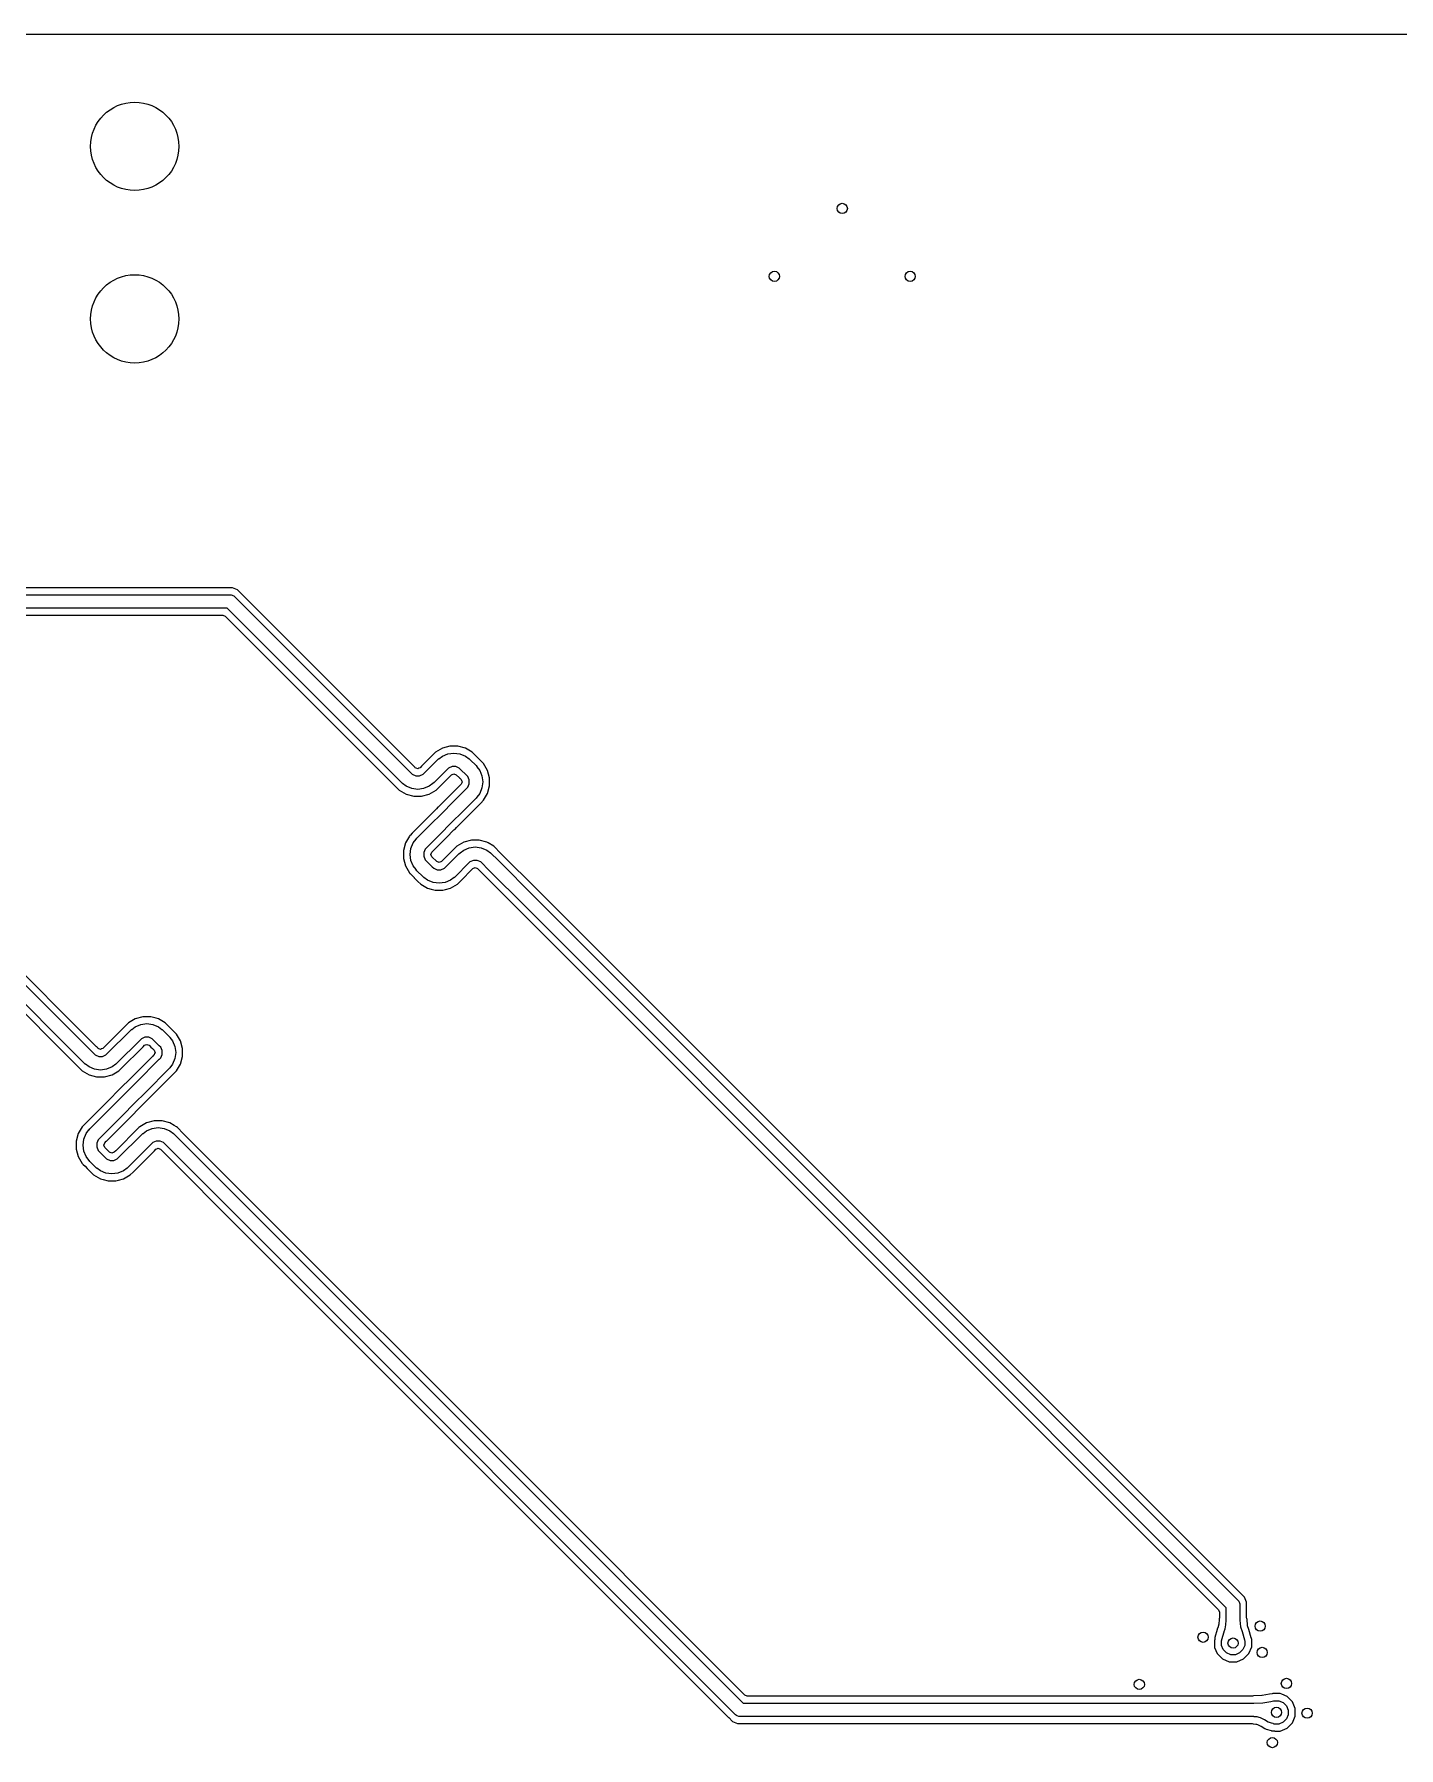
# Model space of a CAD drawing. Extents: x 114.9 to 199.6, y -137.1 to -76.7.
# Drawn here: x 135.84 to 155.93, y -101.87 to -76.65 of the extents above; entities that cross this region are included whole.
import ezdxf

# ---------------------------------------------------------------- set-up
doc = ezdxf.new("R2010")
doc.units = 0
doc.layers.add('BLACK', color=7, linetype='CONTINUOUS')

msp = doc.modelspace()

# ---------------------------------------------------------------- linework, layer by layer
at = {"layer": 'BLACK', "linetype": 'CONTINUOUS'}
for p, q in [((115.67417, -76.6505), (198.78583, -76.6505)), ((117.867732, -84.9), (138.72, -84.9)), ((138.759882, -84.7995), (117.934411, -84.7995)), ((138.72, -84.9), (138.739509, -84.901921)), ((138.739509, -84.901921), (138.775557, -84.916853)), ((138.759883, -84.7995), (138.759882, -84.7995)), ((138.833576, -84.830025), (138.759883, -84.7995)), ((138.775557, -84.916853), (138.790711, -84.929289)), ((138.790711, -84.929289), (141.385105, -87.523684)), ((141.425174, -87.421624), (138.833576, -84.830025)), ((138.678578, -85.1), (117.867732, -85.1)), ((117.93441, -85.2005), (138.616654, -85.2005)), ((138.616654, -85.2005), (138.651302, -85.214852)), ((138.651302, -85.214852), (141.158263, -87.721813)), ((141.24368, -87.665101), (138.678578, -85.1)), ((141.736623, -87.228024), (141.540228, -87.424421)), ((141.736643, -87.228006), (141.736623, -87.228024)), ((141.747317, -87.217333), (141.736643, -87.228006)), ((141.747329, -87.217324), (141.747317, -87.217333)), ((141.847766, -87.159337), (141.747329, -87.217324)), ((141.84777, -87.159336), (141.847766, -87.159337)), ((141.959799, -87.129318), (141.84777, -87.159336)), ((141.847796, -87.275369), (141.929797, -87.241403)), ((141.929797, -87.241403), (142.017795, -87.229818)), ((141.959802, -87.129318), (141.959799, -87.129318)), ((142.075788, -87.129318), (141.959802, -87.129318)), ((142.017795, -87.229818), (142.105793, -87.241403)), ((142.075791, -87.129318), (142.075788, -87.129318)), ((142.187819, -87.159336), (142.075791, -87.129318)), ((142.105793, -87.241403), (142.187794, -87.275369)), ((142.187823, -87.159337), (142.187819, -87.159336)), ((142.28826, -87.217324), (142.187823, -87.159337)), ((142.288264, -87.217327), (142.28826, -87.217324)), ((142.288267, -87.217329), (142.288264, -87.217327)), ((142.288269, -87.217331), (142.288267, -87.217329)), ((142.298274, -87.227336), (142.288269, -87.217331)), ((142.298289, -87.227349), (142.298274, -87.227336)), ((142.301075, -87.230135), (142.298289, -87.227349)), ((142.41841, -87.34747), (142.301075, -87.230135)), ((141.425189, -87.421637), (141.425174, -87.421624)), ((141.44354, -87.43999), (141.425189, -87.421637)), ((141.449456, -87.445906), (141.44354, -87.43999)), ((141.463249, -87.451618), (141.449456, -87.445906)), ((141.484102, -87.460255), (141.463249, -87.451618)), ((141.484103, -87.460254), (141.484102, -87.460255)), ((141.484105, -87.460255), (141.484103, -87.460254)), ((141.501939, -87.452865), (141.484105, -87.460255)), ((141.51875, -87.445902), (141.501939, -87.452865)), ((141.540229, -87.424422), (141.51875, -87.445902)), ((141.540228, -87.424421), (141.540229, -87.424422)), ((141.583096, -87.523686), (141.777378, -87.329401)), ((141.918799, -87.470822), (141.724518, -87.665106)), ((141.777378, -87.329401), (141.792531, -87.316964)), ((141.792531, -87.316964), (141.794826, -87.316013)), ((141.794826, -87.316013), (141.847796, -87.275369)), ((141.9188, -87.470823), (141.918799, -87.470822)), ((141.938491, -87.451131), (141.9188, -87.470823)), ((141.989947, -87.429818), (141.938491, -87.451131)), ((142.045643, -87.429818), (141.989947, -87.429818)), ((142.097099, -87.451131), (142.045643, -87.429818)), ((142.11679, -87.470823), (142.097099, -87.451131)), ((142.201642, -87.555674), (142.11679, -87.470822)), ((142.11679, -87.470822), (142.11679, -87.470823)), ((142.187794, -87.275369), (142.240764, -87.316013)), ((142.240764, -87.316013), (142.243058, -87.316964)), ((142.243058, -87.316964), (142.258212, -87.3294)), ((142.258212, -87.3294), (142.343064, -87.414252)), ((142.343064, -87.414252), (142.3555, -87.429406)), ((142.3555, -87.429406), (142.356447, -87.431694)), ((142.356447, -87.431694), (142.397102, -87.48465)), ((142.397102, -87.48465), (142.431087, -87.566659)), ((142.455115, -87.384158), (142.41841, -87.34747)), ((142.513137, -87.48461), (142.455115, -87.384158)), ((142.543177, -87.596657), (142.513137, -87.48461)), ((141.158263, -87.721813), (141.158264, -87.721815)), ((141.158264, -87.721815), (141.172615, -87.736166)), ((141.172615, -87.736166), (141.172615, -87.736167)), ((141.172615, -87.736167), (141.213622, -87.777176)), ((141.243682, -87.665104), (141.24368, -87.665101)), ((141.243681, -87.665105), (141.243682, -87.665104)), ((141.243723, -87.665137), (141.243681, -87.665105)), ((141.258838, -87.677543), (141.243723, -87.665137)), ((141.261123, -87.678489), (141.258838, -87.677543)), ((141.314097, -87.71914), (141.261123, -87.678489)), ((141.3961, -87.753108), (141.314097, -87.71914)), ((141.385105, -87.523684), (141.385108, -87.523686)), ((141.385108, -87.523686), (141.385107, -87.523686)), ((141.385107, -87.523686), (141.385119, -87.523701)), ((141.385119, -87.523701), (141.404797, -87.54338)), ((141.484101, -87.764694), (141.3961, -87.753108)), ((141.404797, -87.54338), (141.456253, -87.564694)), ((141.456253, -87.564694), (141.511948, -87.564694)), ((141.572101, -87.753108), (141.484101, -87.764694)), ((141.511948, -87.564694), (141.563403, -87.54338)), ((141.563403, -87.54338), (141.583094, -87.523687)), ((141.654104, -87.71914), (141.572101, -87.753108)), ((141.583094, -87.523688), (141.583096, -87.523686)), ((141.583094, -87.523687), (141.583094, -87.523688)), ((141.707073, -87.678492), (141.654104, -87.71914)), ((141.709365, -87.677543), (141.707073, -87.678492)), ((141.724518, -87.665106), (141.709365, -87.677543)), ((141.754579, -87.777176), (141.785971, -87.745781)), ((141.785971, -87.745781), (141.801817, -87.729936)), ((141.801817, -87.729936), (141.808244, -87.723508)), ((141.808244, -87.723508), (141.98225, -87.5495)), ((142.10025, -87.712926), (141.964496, -87.848683)), ((141.98225, -87.5495), (141.983147, -87.548603)), ((141.983147, -87.548603), (142.017795, -87.534251)), ((142.00736, -87.947948), (142.201642, -87.753665)), ((142.017795, -87.534251), (142.052443, -87.548603)), ((142.052443, -87.548603), (142.098986, -87.595146)), ((142.098986, -87.595146), (142.102395, -87.598556)), ((142.100273, -87.712901), (142.10025, -87.712926)), ((142.123857, -87.68932), (142.100273, -87.712901)), ((142.102395, -87.598556), (142.102405, -87.598579)), ((142.102405, -87.598579), (142.122299, -87.618463)), ((142.122299, -87.618463), (142.12385, -87.620013)), ((142.12385, -87.620013), (142.12385, -87.620014)), ((142.12385, -87.620014), (142.123861, -87.620025)), ((142.123867, -87.68931), (142.123857, -87.68932)), ((142.123861, -87.620025), (142.130692, -87.63652)), ((142.132119, -87.669374), (142.123867, -87.68931)), ((142.130692, -87.63652), (142.13821, -87.654658)), ((142.13821, -87.654674), (142.132119, -87.669374)), ((142.13821, -87.654658), (142.138206, -87.654666)), ((142.138206, -87.654666), (142.13821, -87.654674)), ((142.201657, -87.555686), (142.201642, -87.555674)), ((142.201642, -87.753665), (142.201646, -87.753661)), ((142.201646, -87.753661), (142.201647, -87.75366)), ((142.201647, -87.75366), (142.201976, -87.75339)), ((142.20166, -87.555691), (142.201657, -87.555686)), ((142.201659, -87.555692), (142.20166, -87.555691)), ((142.221356, -87.575381), (142.201659, -87.555692)), ((142.201976, -87.75339), (142.22137, -87.733997)), ((142.24268, -87.626837), (142.221356, -87.575381)), ((142.22137, -87.733997), (142.242685, -87.682537)), ((142.242685, -87.682537), (142.24268, -87.626837)), ((142.431103, -87.742681), (142.397133, -87.824696)), ((142.431087, -87.566659), (142.442684, -87.654669)), ((142.442684, -87.654669), (142.431103, -87.742681)), ((142.513168, -87.824715), (142.543188, -87.712662)), ((142.543188, -87.712662), (142.543177, -87.596657)), ((141.213622, -87.777176), (141.213624, -87.777177)), ((141.213624, -87.777177), (141.314069, -87.835173)), ((141.314069, -87.835173), (141.426104, -87.865194)), ((141.426104, -87.865194), (141.426106, -87.865194)), ((141.426106, -87.865194), (141.542094, -87.865194)), ((141.542094, -87.865194), (141.542095, -87.865194)), ((141.542095, -87.865194), (141.654131, -87.835172)), ((141.654131, -87.835172), (141.754579, -87.777176)), ((141.795206, -88.017971), (141.785151, -88.025215)), ((141.796491, -88.016687), (141.795206, -88.017971)), ((141.796504, -88.016673), (141.796491, -88.016687)), ((141.796509, -88.016668), (141.796504, -88.016673)), ((141.964496, -87.848683), (141.796509, -88.016668)), ((141.837664, -88.117642), (142.00736, -87.947948)), ((142.343059, -87.89509), (142.148781, -88.089369)), ((142.248046, -88.132232), (142.399737, -87.980541)), ((142.343089, -87.895121), (142.343059, -87.89509)), ((142.343863, -87.894112), (142.343089, -87.895121)), ((142.3555, -87.879932), (142.343863, -87.894112)), ((142.356385, -87.877794), (142.3555, -87.879932)), ((142.397133, -87.824696), (142.356385, -87.877794)), ((142.399737, -87.980541), (142.399837, -87.980499)), ((142.399837, -87.980499), (142.414148, -87.966188)), ((142.414148, -87.966188), (142.414149, -87.966189)), ((142.414149, -87.966189), (142.455164, -87.925177)), ((142.455164, -87.925177), (142.513168, -87.824715)), ((141.618189, -88.194985), (141.432909, -88.380264)), ((141.618191, -88.194982), (141.618189, -88.194985)), ((141.76032, -88.052855), (141.618191, -88.194982)), ((141.667947, -88.287357), (141.837653, -88.117652)), ((141.762688, -88.050314), (141.76032, -88.052855)), ((141.783026, -88.026865), (141.762688, -88.050314)), ((141.785151, -88.025215), (141.783026, -88.026865)), ((141.979058, -88.259089), (141.809367, -88.428778)), ((141.837653, -88.117652), (141.837664, -88.117642)), ((141.979075, -88.259076), (141.979058, -88.259089)), ((142.148781, -88.089369), (141.979075, -88.259076)), ((142.056388, -88.323889), (142.248046, -88.132233)), ((142.248046, -88.132233), (142.248046, -88.132232)), ((141.361597, -88.451629), (141.303614, -88.552061)), ((141.361601, -88.451625), (141.361597, -88.451629)), ((141.370951, -88.442272), (141.361601, -88.451625)), ((141.371185, -88.441989), (141.370951, -88.442272)), ((141.402574, -88.410601), (141.371185, -88.441989)), ((141.430773, -88.382399), (141.402574, -88.410601)), ((141.419642, -88.552097), (141.460208, -88.499226)), ((141.430775, -88.382397), (141.430773, -88.382399)), ((141.432909, -88.380264), (141.430775, -88.382397)), ((141.460208, -88.499226), (141.461208, -88.496813)), ((141.461208, -88.496813), (141.473641, -88.481662)), ((141.473641, -88.481662), (141.473642, -88.481661)), ((141.473642, -88.481661), (141.473644, -88.481659)), ((141.473644, -88.481659), (141.667947, -88.287357)), ((141.809368, -88.428778), (141.615069, -88.623077)), ((141.692846, -88.687428), (141.908633, -88.471642)), ((141.809367, -88.428778), (141.809368, -88.428778)), ((141.908632, -88.471642), (142.018619, -88.361655)), ((141.908633, -88.471642), (141.908632, -88.471642)), ((142.018619, -88.361655), (142.021533, -88.358746)), ((142.021533, -88.358746), (142.021559, -88.358735)), ((142.021559, -88.358735), (142.031516, -88.351558)), ((142.031516, -88.351558), (142.0337, -88.349863)), ((142.0337, -88.349863), (142.0337, -88.349862)), ((142.0337, -88.349862), (142.033702, -88.349862)), ((142.033702, -88.349862), (142.054046, -88.326403)), ((142.054046, -88.326403), (142.056388, -88.323889)), ((142.27463, -88.511537), (142.1626, -88.541555)), ((142.274633, -88.511537), (142.27463, -88.511537)), ((142.390618, -88.511537), (142.274633, -88.511537)), ((142.390621, -88.511537), (142.390618, -88.511537)), ((142.502647, -88.541554), (142.390621, -88.511537)), ((136.755538, -91.551989), (133.893576, -88.690025)), ((141.273592, -88.664084), (141.273585, -88.780055)), ((141.303612, -88.552066), (141.273592, -88.664084)), ((141.303614, -88.552061), (141.303612, -88.552066)), ((141.37409, -88.722075), (141.385678, -88.634088)), ((141.385666, -88.810065), (141.37409, -88.722075)), ((141.385678, -88.634088), (141.419642, -88.552097)), ((141.574091, -88.694244), (141.574087, -88.749936)), ((141.574087, -88.749936), (141.595393, -88.80139)), ((141.595404, -88.642792), (141.574091, -88.694244)), ((141.615094, -88.623102), (141.595404, -88.642792)), ((141.615069, -88.623077), (141.615069, -88.623078)), ((141.615069, -88.623078), (141.615094, -88.623102)), ((141.678495, -88.722075), (141.692846, -88.687428)), ((141.692847, -88.756723), (141.678495, -88.722075)), ((141.764265, -88.828141), (141.692847, -88.756723)), ((142.049345, -88.612356), (141.855044, -88.806658)), ((141.897908, -88.905923), (142.092209, -88.71162)), ((142.062153, -88.599549), (142.049345, -88.612356)), ((142.062159, -88.599544), (142.062153, -88.599549)), ((142.162596, -88.541556), (142.062159, -88.599544)), ((142.092209, -88.71162), (142.107363, -88.699184)), ((142.107363, -88.699184), (142.109653, -88.698235)), ((142.109653, -88.698235), (142.162626, -88.657588)), ((142.1626, -88.541555), (142.162596, -88.541556)), ((142.162626, -88.657588), (142.244627, -88.623622)), ((142.244627, -88.623622), (142.332625, -88.612037)), ((142.332625, -88.612037), (142.420624, -88.623622)), ((142.420624, -88.623622), (142.502625, -88.657588)), ((142.502625, -88.657588), (142.555599, -88.698235)), ((142.502649, -88.541555), (142.502647, -88.541554)), ((142.502652, -88.541556), (142.502649, -88.541555)), ((142.520856, -88.552066), (142.502652, -88.541556)), ((142.603091, -88.599543), (142.520856, -88.552066)), ((142.555599, -88.698235), (142.557888, -88.699184)), ((142.557888, -88.699184), (142.573042, -88.71162)), ((142.573042, -88.71162), (142.657889, -88.796468)), ((142.603095, -88.599546), (142.603091, -88.599543)), ((142.603098, -88.599548), (142.603095, -88.599546)), ((142.615905, -88.612355), (142.603098, -88.599548)), ((142.700758, -88.697208), (142.615905, -88.612355)), ((143.268574, -89.265024), (142.700758, -88.697208)), ((136.57465, -91.796071), (133.738578, -88.96)), ((133.850711, -88.789289), (136.716071, -91.65465)), ((141.273585, -88.780055), (141.303588, -88.892077)), ((141.303588, -88.892077), (141.361559, -88.992521)), ((141.361559, -88.992521), (141.370998, -89.001963)), ((141.370998, -89.001963), (141.374371, -89.005338)), ((141.374371, -89.005338), (141.374379, -89.005355)), ((141.374379, -89.005355), (141.402553, -89.033529)), ((141.419617, -88.892061), (141.385666, -88.810065)), ((141.460257, -88.945043), (141.419617, -88.892061)), ((141.461208, -88.947338), (141.460257, -88.945043)), ((141.473609, -88.962449), (141.461208, -88.947338)), ((141.473631, -88.962478), (141.473609, -88.962449)), ((141.473633, -88.962479), (141.473631, -88.962478)), ((141.473644, -88.962492), (141.473633, -88.962479)), ((141.558496, -89.047344), (141.473644, -88.962492)), ((141.595393, -88.80139), (141.615066, -88.82107)), ((141.615066, -88.82107), (141.699918, -88.905922)), ((141.699918, -88.905922), (141.699922, -88.905927)), ((141.699922, -88.905927), (141.719609, -88.925614)), ((141.719609, -88.925614), (141.771065, -88.946928)), ((141.798913, -88.842493), (141.764265, -88.828141)), ((141.771065, -88.946928), (141.826761, -88.946928)), ((141.833561, -88.828141), (141.798913, -88.842493)), ((141.826761, -88.946928), (141.878217, -88.925614)), ((141.855044, -88.806658), (141.833561, -88.828141)), ((141.878217, -88.925614), (141.897908, -88.905923)), ((142.23363, -88.853042), (142.03933, -89.047343)), ((142.113969, -89.114832), (142.297978, -88.930822)), ((142.233631, -88.853042), (142.23363, -88.853042)), ((142.253322, -88.833351), (142.233631, -88.853042)), ((142.304778, -88.812037), (142.253322, -88.833351)), ((142.297978, -88.930822), (142.332625, -88.916471)), ((142.360474, -88.812037), (142.304778, -88.812037)), ((142.332625, -88.916471), (142.367273, -88.930823)), ((142.41193, -88.83335), (142.360474, -88.812037)), ((142.367273, -88.930823), (153.275148, -99.838698)), ((142.431615, -88.853036), (142.41193, -88.83335)), ((142.43162, -88.853042), (142.431615, -88.853036)), ((142.516468, -88.937889), (142.43162, -88.853042)), ((142.516473, -88.937895), (142.516468, -88.937889)), ((143.084289, -89.505711), (142.516473, -88.937895)), ((142.657889, -88.796468), (142.657895, -88.796473)), ((142.657895, -88.796473), (143.225711, -89.364289)), ((133.711302, -89.074852), (136.53512, -91.898669)), ((141.402553, -89.033529), (141.430749, -89.061735)), ((141.430749, -89.061735), (141.434149, -89.065136)), ((141.434149, -89.065136), (141.43421, -89.065186)), ((141.43421, -89.065186), (141.487431, -89.118407)), ((141.487431, -89.118407), (141.528439, -89.159415)), ((141.528439, -89.159415), (141.628886, -89.217408)), ((141.57365, -89.05978), (141.558496, -89.047344)), ((141.57594, -89.060728), (141.57365, -89.05978)), ((141.628912, -89.101376), (141.57594, -89.060728)), ((141.628886, -89.217408), (141.680878, -89.231339)), ((141.710914, -89.135343), (141.628912, -89.101376)), ((141.680878, -89.231339), (141.740918, -89.247428)), ((141.798913, -89.146928), (141.710914, -89.135343)), ((141.740918, -89.247428), (141.74092, -89.247428)), ((141.74092, -89.247428), (141.856908, -89.247428)), ((141.886912, -89.135343), (141.798913, -89.146928)), ((141.856908, -89.247428), (141.895998, -89.236953)), ((141.968914, -89.101376), (141.886912, -89.135343)), ((141.895998, -89.236953), (141.96894, -89.217408)), ((142.021884, -89.060729), (141.968914, -89.101376)), ((141.96894, -89.217408), (142.069387, -89.159415)), ((142.024177, -89.05978), (142.021884, -89.060729)), ((142.03933, -89.047343), (142.024177, -89.05978)), ((142.069387, -89.159415), (142.110395, -89.118407)), ((142.110395, -89.118407), (142.113969, -89.114832)), ((153.603574, -99.600024), (143.268574, -89.265024)), ((153.39, -99.811422), (143.084289, -89.505711)), ((143.225711, -89.364289), (153.560711, -99.699289)), ((137.193013, -91.233568), (136.873992, -91.552592)), ((137.193014, -91.233567), (137.193013, -91.233568)), ((137.225827, -91.200752), (137.193014, -91.233567)), ((137.225832, -91.200747), (137.225827, -91.200752)), ((137.326282, -91.142749), (137.225832, -91.200747)), ((137.27334, -91.299429), (137.326308, -91.258783)), ((137.438317, -91.11273), (137.326282, -91.142749)), ((137.326308, -91.258783), (137.408311, -91.224815)), ((137.408311, -91.224815), (137.496313, -91.213231)), ((137.438319, -91.11273), (137.438317, -91.11273)), ((137.43832, -91.11273), (137.438319, -91.11273)), ((137.438328, -91.11273), (137.43832, -91.11273)), ((137.554313, -91.112733), (137.438328, -91.11273)), ((137.496313, -91.213231), (137.584313, -91.224821)), ((137.554312, -91.112734), (137.554309, -91.112733)), ((137.554309, -91.112733), (137.554313, -91.112733)), ((137.632074, -91.133575), (137.554312, -91.112734)), ((137.584313, -91.224821), (137.666314, -91.258795)), ((137.666351, -91.142762), (137.632074, -91.133575)), ((137.666314, -91.258795), (137.71923, -91.299408)), ((137.766796, -91.200768), (137.666351, -91.142762)), ((137.766802, -91.200773), (137.766796, -91.200768)), ((137.776123, -91.210097), (137.766802, -91.200773)), ((137.776211, -91.210169), (137.776123, -91.210097)), ((137.894818, -91.328777), (137.776211, -91.210169)), ((136.914062, -91.654652), (137.255889, -91.312821)), ((137.397317, -91.454236), (137.055484, -91.796072)), ((137.255889, -91.312821), (137.255891, -91.312819)), ((137.255891, -91.31282), (137.255895, -91.312816)), ((137.255891, -91.312819), (137.255891, -91.31282)), ((137.255895, -91.312816), (137.271048, -91.300379)), ((137.271048, -91.300379), (137.27334, -91.299429)), ((137.397318, -91.454234), (137.397317, -91.454236)), ((137.397321, -91.454233), (137.397318, -91.454234)), ((137.41701, -91.434543), (137.397321, -91.454233)), ((137.46846, -91.413231), (137.41701, -91.434543)), ((137.44019, -91.553495), (137.461664, -91.532017)), ((137.461664, -91.532017), (137.475862, -91.526137)), ((137.52415, -91.413233), (137.46846, -91.413231)), ((137.475862, -91.526137), (137.496305, -91.517667)), ((137.496305, -91.517667), (137.496307, -91.517668)), ((137.496307, -91.517668), (137.49631, -91.517667)), ((137.49631, -91.517667), (137.511167, -91.523821)), ((137.511167, -91.523821), (137.530953, -91.532014)), ((137.575599, -91.434549), (137.52415, -91.413233)), ((137.530953, -91.532014), (137.53096, -91.532021)), ((137.53096, -91.532021), (137.530963, -91.532024)), ((137.530963, -91.532024), (137.556032, -91.5571)), ((137.595286, -91.45424), (137.575599, -91.434549)), ((137.595298, -91.454228), (137.595286, -91.45424)), ((137.595299, -91.454228), (137.595298, -91.454228)), ((137.595307, -91.454238), (137.595299, -91.454228)), ((137.680159, -91.53909), (137.595307, -91.454238)), ((137.680168, -91.539098), (137.680159, -91.53909)), ((137.68017, -91.5391), (137.680168, -91.539098)), ((137.680169, -91.539101), (137.68017, -91.5391)), ((137.699863, -91.55879), (137.680169, -91.539101)), ((137.71923, -91.299408), (137.721575, -91.30038)), ((137.721575, -91.30038), (137.736729, -91.312816)), ((137.736729, -91.312816), (137.821581, -91.397668)), ((137.821581, -91.397668), (137.834017, -91.412822)), ((137.834017, -91.412822), (137.834964, -91.415109)), ((137.834964, -91.415109), (137.875616, -91.468074)), ((137.875616, -91.468074), (137.909593, -91.550079)), ((137.894824, -91.328779), (137.894818, -91.328777)), ((137.894823, -91.328781), (137.894824, -91.328779)), ((137.933635, -91.367583), (137.894823, -91.328781)), ((137.933637, -91.367586), (137.933635, -91.367583)), ((137.93364, -91.367589), (137.933637, -91.367586)), ((137.933642, -91.367593), (137.93364, -91.367589)), ((137.99165, -91.468038), (137.933642, -91.367593)), ((137.99165, -91.468039), (137.99165, -91.468038)), ((138.020819, -91.576867), (137.99165, -91.468039)), ((136.589803, -91.808508), (136.57465, -91.796071)), ((136.716071, -91.65465), (136.716082, -91.654663)), ((136.716082, -91.654663), (136.716088, -91.654667)), ((136.716088, -91.654667), (136.71612, -91.654634)), ((136.71612, -91.654634), (136.735803, -91.674325)), ((136.735803, -91.674325), (136.787245, -91.695643)), ((136.755622, -91.552058), (136.755538, -91.551989)), ((136.758972, -91.55541), (136.755622, -91.552058)), ((136.758974, -91.555411), (136.758972, -91.55541)), ((136.773056, -91.5695), (136.758974, -91.555411)), ((136.780411, -91.576859), (136.773056, -91.5695)), ((136.780418, -91.576865), (136.780411, -91.576859)), ((136.780419, -91.576867), (136.780418, -91.576865)), ((136.815067, -91.591219), (136.780419, -91.576867)), ((136.787245, -91.695643), (136.842928, -91.695648)), ((136.815068, -91.591219), (136.815067, -91.591218)), ((136.815067, -91.591218), (136.815067, -91.591219)), ((136.828522, -91.585646), (136.815068, -91.591219)), ((136.849716, -91.576868), (136.828522, -91.585646)), ((136.842928, -91.695648), (136.894373, -91.674341)), ((136.858658, -91.567926), (136.849716, -91.576868)), ((136.871193, -91.55539), (136.858658, -91.567926)), ((136.871197, -91.555388), (136.871193, -91.55539)), ((136.873992, -91.552592), (136.871197, -91.555388)), ((136.894373, -91.674341), (136.91406, -91.654654)), ((136.91406, -91.654653), (136.914062, -91.654652)), ((136.91406, -91.654654), (136.91406, -91.654653)), ((137.055484, -91.796072), (137.040331, -91.808509)), ((137.11469, -91.878995), (137.440184, -91.553497)), ((137.578579, -91.696529), (137.288568, -91.986539)), ((137.338324, -92.078913), (137.68016, -91.73708)), ((137.440184, -91.553497), (137.44019, -91.553495)), ((137.556032, -91.5571), (137.556078, -91.557137)), ((137.556078, -91.557137), (137.57765, -91.578709)), ((137.57765, -91.578709), (137.577699, -91.578768)), ((137.577699, -91.578768), (137.60237, -91.603431)), ((137.578581, -91.696529), (137.578579, -91.696529)), ((137.580897, -91.694212), (137.578581, -91.696529)), ((137.580901, -91.694206), (137.580897, -91.694212)), ((137.596687, -91.678421), (137.580901, -91.694206)), ((137.602376, -91.672733), (137.596687, -91.678421)), ((137.60237, -91.603431), (137.602371, -91.603434)), ((137.602371, -91.603434), (137.602375, -91.603436)), ((137.602375, -91.603436), (137.608887, -91.619157)), ((137.602381, -91.672728), (137.602376, -91.672733)), ((137.610784, -91.65243), (137.602381, -91.672728)), ((137.608887, -91.619157), (137.616727, -91.638077)), ((137.616727, -91.638084), (137.610784, -91.65243)), ((137.616727, -91.638077), (137.616725, -91.63808)), ((137.616725, -91.63808), (137.616727, -91.638084)), ((137.68016, -91.73708), (137.680163, -91.737077)), ((137.680163, -91.737077), (137.680164, -91.737076)), ((137.680164, -91.737076), (137.680316, -91.736951)), ((137.680316, -91.736951), (137.69987, -91.717399)), ((137.721183, -91.610245), (137.699863, -91.55879)), ((137.69987, -91.717399), (137.721185, -91.665942)), ((137.721185, -91.665942), (137.721183, -91.610245)), ((137.909601, -91.726092), (137.875631, -91.8081)), ((137.909593, -91.550079), (137.921185, -91.638085)), ((137.921185, -91.638085), (137.909601, -91.726092)), ((137.991665, -91.808125), (138.021687, -91.696079)), ((138.021681, -91.580082), (138.020819, -91.576867)), ((138.021687, -91.696079), (138.021681, -91.580082)), ((136.53512, -91.898669), (136.535396, -91.898895)), ((136.535396, -91.898895), (136.544581, -91.908084)), ((136.544581, -91.908084), (136.544583, -91.908087)), ((136.544583, -91.908087), (136.544585, -91.908088)), ((136.544585, -91.908088), (136.544586, -91.908089)), ((136.544586, -91.908089), (136.645027, -91.966103)), ((136.592252, -91.809522), (136.589803, -91.808508)), ((136.645072, -91.85007), (136.592252, -91.809522)), ((136.645027, -91.966103), (136.757061, -91.996139)), ((136.727069, -91.88405), (136.645072, -91.85007)), ((136.815066, -91.895646), (136.727069, -91.88405)), ((136.757061, -91.996139), (136.873052, -91.996151)), ((136.903066, -91.884067), (136.815066, -91.895646)), ((136.873052, -91.996151), (136.985092, -91.966136)), ((136.98507, -91.850104), (136.903066, -91.884067)), ((137.038038, -91.809458), (136.98507, -91.850104)), ((136.985092, -91.966136), (137.085544, -91.908142)), ((137.040331, -91.808509), (137.038038, -91.809458)), ((137.288568, -91.986539), (137.076243, -92.198864)), ((137.085544, -91.908142), (137.11469, -91.878995)), ((137.821576, -91.878506), (137.479744, -92.220334)), ((137.57901, -92.263197), (137.878618, -91.963592)), ((137.821591, -91.878521), (137.821576, -91.878506)), ((137.821973, -91.878022), (137.821591, -91.878521)), ((137.834017, -91.863349), (137.821973, -91.878022)), ((137.834935, -91.861131), (137.834017, -91.863349)), ((137.875631, -91.8081), (137.834935, -91.861131)), ((137.878618, -91.963592), (137.878666, -91.963572)), ((137.878666, -91.963572), (137.933661, -91.908583)), ((137.933661, -91.908582), (137.933664, -91.90858)), ((137.933661, -91.908583), (137.933661, -91.908582)), ((137.933664, -91.90858), (137.991665, -91.808125)), ((137.076243, -92.198864), (136.949157, -92.325949)), ((136.998917, -92.418318), (137.168612, -92.248624)), ((137.168612, -92.248624), (137.168617, -92.248619)), ((137.168617, -92.248619), (137.338324, -92.078913)), ((137.479745, -92.220334), (137.31004, -92.390039)), ((137.409305, -92.432903), (137.57901, -92.263198)), ((137.479744, -92.220334), (137.479745, -92.220334)), ((137.57901, -92.263198), (137.57901, -92.263197)), ((136.949157, -92.325949), (136.55464, -92.720466)), ((136.657095, -92.76014), (136.998912, -92.418323)), ((136.998912, -92.418323), (136.998917, -92.418318)), ((137.31004, -92.39004), (137.140338, -92.559739)), ((137.239598, -92.602608), (137.409305, -92.432903)), ((137.31004, -92.390039), (137.31004, -92.39004)), ((136.545086, -92.730094), (136.487081, -92.830528)), ((136.554285, -92.720898), (136.545086, -92.730094)), ((136.55464, -92.720466), (136.554285, -92.720898)), ((136.603112, -92.830576), (136.64362, -92.7778)), ((136.64362, -92.7778), (136.644659, -92.775294)), ((136.644659, -92.775294), (136.657095, -92.76014)), ((137.140334, -92.559745), (136.798517, -92.901562)), ((136.901483, -92.940722), (137.239599, -92.602608)), ((137.380312, -92.743321), (137.038495, -93.085139)), ((137.140338, -92.559739), (137.140334, -92.559745)), ((137.239599, -92.602608), (137.239598, -92.602608)), ((137.393117, -92.730516), (137.380312, -92.743321)), ((137.493562, -92.672522), (137.393117, -92.730515)), ((137.393117, -92.730515), (137.393117, -92.730516)), ((137.440621, -92.829199), (137.493591, -92.788554)), ((137.493564, -92.672522), (137.493562, -92.672522)), ((137.605597, -92.642502), (137.493564, -92.672522)), ((137.493591, -92.788554), (137.575593, -92.754587)), ((137.575593, -92.754587), (137.663592, -92.743002)), ((137.605599, -92.642502), (137.605597, -92.642502)), ((137.721585, -92.642502), (137.605599, -92.642502)), ((137.663592, -92.743002), (137.751591, -92.754587)), ((137.721587, -92.642502), (137.721585, -92.642502)), ((137.83362, -92.672522), (137.721587, -92.642502)), ((137.751591, -92.754587), (137.833593, -92.788554)), ((137.833593, -92.788554), (137.886563, -92.8292)), ((137.898644, -92.710064), (137.83362, -92.672522)), ((137.934066, -92.730515), (137.898644, -92.710064)), ((137.946873, -92.743322), (137.934066, -92.730515)), ((138.031724, -92.828174), (137.946873, -92.743322)), ((136.457046, -92.942556), (136.457033, -93.058536)), ((136.457033, -93.058536), (136.487036, -93.170563)), ((136.487081, -92.830528), (136.457046, -92.942556)), ((136.55754, -93.000556), (136.569136, -92.912566)), ((136.569114, -93.08855), (136.55754, -93.000556)), ((136.569136, -92.912566), (136.603112, -92.830576)), ((136.757544, -92.972741), (136.757537, -93.028423)), ((136.757537, -93.028423), (136.778839, -93.079869)), ((136.77886, -92.921301), (136.757544, -92.972741)), ((136.798549, -92.901617), (136.77886, -92.921301)), ((136.798506, -92.90157), (136.798505, -92.901573)), ((136.798505, -92.901573), (136.798549, -92.901617)), ((136.798517, -92.901562), (136.798506, -92.90157)), ((136.861947, -93.000557), (136.876298, -92.96591)), ((136.876299, -93.035205), (136.861947, -93.000557)), ((136.876298, -92.96591), (136.897763, -92.944453)), ((136.947716, -93.106622), (136.876299, -93.035205)), ((136.897763, -92.944451), (136.901443, -92.940773)), ((136.897763, -92.944453), (136.897763, -92.944451)), ((136.901443, -92.940773), (136.901483, -92.940722)), ((137.081359, -93.184403), (137.423176, -92.842586)), ((137.564597, -92.984007), (137.222781, -93.325825)), ((137.423176, -92.842586), (137.438329, -92.830149)), ((137.438329, -92.830149), (137.440621, -92.829199)), ((137.584288, -92.964316), (137.564597, -92.984007)), ((137.635744, -92.943002), (137.584288, -92.964316)), ((137.607461, -93.083272), (137.628946, -93.061787)), ((137.628946, -93.061787), (137.64576, -93.054823)), ((137.69144, -92.943002), (137.635744, -92.943002)), ((137.64576, -93.054823), (137.663592, -93.047437)), ((137.663592, -93.047437), (137.663595, -93.047437)), ((137.663595, -93.047437), (137.681428, -93.054825)), ((137.681428, -93.054825), (137.69824, -93.061789)), ((137.742896, -92.964316), (137.69144, -92.943002)), ((137.69824, -93.061789), (137.745378, -93.108927)), ((137.762587, -92.984007), (137.742896, -92.964316)), ((137.847439, -93.068861), (137.762587, -92.984007)), ((137.886563, -92.8292), (137.888856, -92.83015)), ((137.888856, -92.83015), (137.904009, -92.842587)), ((137.904009, -92.842587), (137.988855, -92.927434)), ((137.988855, -92.927434), (137.988861, -92.927439)), ((137.988861, -92.927439), (139.137372, -94.075951)), ((139.180241, -93.976691), (138.031724, -92.828174)), ((136.487036, -93.170563), (136.487037, -93.170566)), ((136.487037, -93.170566), (136.545017, -93.271014)), ((136.545017, -93.271014), (136.545019, -93.271016)), ((136.545019, -93.271016), (136.554425, -93.280424)), ((136.554425, -93.280424), (136.554426, -93.280425)), ((136.554426, -93.280425), (136.557825, -93.283825)), ((136.557825, -93.283825), (136.55783, -93.283836)), ((136.55783, -93.283836), (136.586018, -93.312024)), ((136.603068, -93.170549), (136.569114, -93.08855)), ((136.586018, -93.312024), (136.586021, -93.312027)), ((136.586021, -93.312027), (136.617909, -93.343921)), ((136.643707, -93.223522), (136.603068, -93.170549)), ((136.644659, -93.225819), (136.643707, -93.223522)), ((136.657095, -93.240973), (136.644659, -93.225819)), ((136.741947, -93.325825), (136.657095, -93.240973)), ((136.778839, -93.079869), (136.798524, -93.099557)), ((136.798524, -93.099557), (136.798523, -93.099557)), ((136.798523, -93.099557), (136.883369, -93.184403)), ((136.883369, -93.184403), (136.883373, -93.184408)), ((136.883373, -93.184408), (136.90306, -93.204095)), ((136.90306, -93.204095), (136.954516, -93.225409)), ((136.982364, -93.120974), (136.947716, -93.106622)), ((136.954516, -93.225409), (137.010212, -93.225409)), ((137.017012, -93.106622), (136.982364, -93.120974)), ((137.010212, -93.225409), (137.061668, -93.204095)), ((137.038495, -93.085139), (137.017012, -93.106622)), ((137.061668, -93.204095), (137.081354, -93.184408)), ((137.081354, -93.184408), (137.081359, -93.184403)), ((137.298499, -93.392234), (137.607459, -93.083272)), ((137.607459, -93.083272), (137.607461, -93.083272)), ((137.745378, -93.108927), (137.745381, -93.108931)), ((137.745381, -93.108931), (138.896691, -94.260241)), ((138.995951, -94.217372), (137.847439, -93.068861)), ((136.617909, -93.343921), (136.617939, -93.343945)), ((136.617939, -93.343945), (136.668494, -93.3945)), ((136.668494, -93.3945), (136.670882, -93.396888)), ((136.670882, -93.396888), (136.71189, -93.437896)), ((136.71189, -93.437896), (136.812337, -93.495889)), ((136.757101, -93.338261), (136.741947, -93.325825)), ((136.759391, -93.339209), (136.757101, -93.338261)), ((136.812363, -93.379857), (136.759391, -93.339209)), ((136.812337, -93.495889), (136.850825, -93.506202)), ((136.894365, -93.413824), (136.812363, -93.379857)), ((136.850825, -93.506202), (136.924369, -93.525909)), ((136.982364, -93.425409), (136.894365, -93.413824)), ((136.924369, -93.525909), (136.924371, -93.525909)), ((136.924371, -93.525909), (137.040359, -93.525909)), ((137.070363, -93.413824), (136.982364, -93.425409)), ((137.040359, -93.525909), (137.079449, -93.515434)), ((137.152365, -93.379857), (137.070363, -93.413824)), ((137.079449, -93.515434), (137.152391, -93.495889)), ((137.205335, -93.33921), (137.152365, -93.379857)), ((137.152391, -93.495889), (137.252838, -93.437896)), ((137.207628, -93.338261), (137.205335, -93.33921)), ((137.222781, -93.325825), (137.207628, -93.338261)), ((137.252838, -93.437896), (137.293846, -93.396888)), ((137.293846, -93.396888), (137.298499, -93.392234)), ((142.745627, -97.542078), (139.180241, -93.976691)), ((138.896691, -94.260241), (146.060728, -101.424277)), ((138.995956, -94.217378), (138.995951, -94.217372)), ((146.162789, -101.38421), (138.995956, -94.217378)), ((139.137372, -94.075951), (139.137378, -94.075956)), ((139.137378, -94.075956), (146.274921, -101.2135)), ((146.302197, -101.098648), (142.745627, -97.542078)), ((153.659976, -99.656426), (153.603574, -99.600024)), ((153.275148, -99.838698), (153.2895, -99.873346)), ((153.39, -99.993084), (153.39, -99.811422)), ((153.560711, -99.699289), (153.573147, -99.714443)), ((153.573147, -99.714443), (153.588079, -99.750491)), ((153.588079, -99.750491), (153.59, -99.77)), ((153.59, -99.77), (153.59, -99.992055)), ((153.690499, -99.730116), (153.659976, -99.656426)), ((153.6905, -99.73012), (153.690499, -99.730116)), ((153.6905, -99.957791), (153.6905, -99.73012)), ((153.270623, -100.092729), (153.258535, -100.126514)), ((153.272364, -100.086652), (153.270623, -100.092729)), ((153.27974, -100.052791), (153.272364, -100.086652)), ((153.280783, -100.045168), (153.27974, -100.052791)), ((153.284041, -99.988353), (153.280783, -100.045168)), ((153.287933, -99.973339), (153.284041, -99.988353)), ((153.2895, -99.961045), (153.287933, -99.973339)), ((153.2895, -99.873346), (153.2895, -99.961045)), ((153.35787, -100.162053), (153.37332, -100.118873)), ((153.37332, -100.118873), (153.385415, -100.063352)), ((153.385415, -100.063352), (153.389368, -99.994393)), ((153.389368, -99.994393), (153.39, -99.993084)), ((153.59, -99.992055), (153.590929, -99.994049)), ((153.590929, -99.994049), (153.599345, -100.090838)), ((153.599345, -100.090838), (153.622186, -100.162199)), ((153.692164, -99.970455), (153.6905, -99.957791)), ((153.696032, -99.98491), (153.692164, -99.970455)), ((153.702948, -100.064461), (153.696032, -99.98491)), ((153.705095, -100.075146), (153.702948, -100.064461)), ((153.722383, -100.129159), (153.705095, -100.075146)), ((153.219757, -100.279029), (153.2145, -100.29172)), ((153.2145, -100.29172), (153.2145, -100.384801)), ((153.219991, -100.259928), (153.219757, -100.260674)), ((153.219757, -100.260674), (153.219757, -100.279029)), ((153.222907, -100.246584), (153.219991, -100.259928)), ((153.222911, -100.246566), (153.222907, -100.246584)), ((153.25648, -100.132815), (153.222911, -100.246566)), ((153.257458, -100.129676), (153.25648, -100.132815)), ((153.257619, -100.129186), (153.257458, -100.129676)), ((153.258535, -100.126514), (153.257619, -100.129186)), ((153.318363, -100.295859), (153.32362, -100.283167)), ((153.318363, -100.364141), (153.318363, -100.295859)), ((153.344493, -100.427225), (153.318363, -100.364141)), ((153.32362, -100.279738), (153.324098, -100.276426)), ((153.32362, -100.283167), (153.32362, -100.279738)), ((153.324098, -100.276426), (153.35768, -100.162632)), ((153.35768, -100.162632), (153.35787, -100.162053)), ((153.622186, -100.162199), (153.622265, -100.162454)), ((153.622265, -100.162454), (153.65803, -100.28364)), ((153.661637, -100.364141), (153.635507, -100.427225)), ((153.65803, -100.28364), (153.657733, -100.286434)), ((153.657733, -100.286434), (153.661637, -100.295859)), ((153.661637, -100.295859), (153.661637, -100.364141)), ((153.722702, -100.130155), (153.722383, -100.129159)), ((153.722998, -100.131096), (153.722702, -100.130155)), ((153.723018, -100.131163), (153.722998, -100.131096)), ((153.72304, -100.131234), (153.723018, -100.131163)), ((153.72345, -100.132592), (153.72304, -100.131234)), ((153.759215, -100.253778), (153.72345, -100.132592)), ((153.759266, -100.254341), (153.759215, -100.253778)), ((153.759515, -100.255354), (153.759266, -100.254341)), ((153.759665, -100.256137), (153.759515, -100.255354)), ((153.759706, -100.256129), (153.759665, -100.256137)), ((153.762795, -100.26867), (153.759706, -100.256129)), ((153.7655, -100.2752), (153.762795, -100.26867)), ((153.7655, -100.3848), (153.7655, -100.2752)), ((153.2145, -100.384801), (153.218621, -100.394749)), ((153.218621, -100.394749), (153.256443, -100.486058)), ((153.256443, -100.486058), (153.256444, -100.486059)), ((153.256444, -100.486059), (153.256445, -100.486061)), ((153.256445, -100.486061), (153.333939, -100.563555)), ((153.333939, -100.563555), (153.33394, -100.563555)), ((153.33394, -100.563555), (153.333942, -100.563557)), ((153.333942, -100.563557), (153.4352, -100.6055)), ((153.392775, -100.475507), (153.344493, -100.427225)), ((153.455859, -100.501637), (153.392775, -100.475507)), ((153.4352, -100.6055), (153.435202, -100.6055)), ((153.435202, -100.6055), (153.544798, -100.6055)), ((153.524141, -100.501637), (153.455859, -100.501637)), ((153.587225, -100.475507), (153.524141, -100.501637)), ((153.544798, -100.6055), (153.5448, -100.6055)), ((153.5448, -100.6055), (153.646058, -100.563557)), ((153.635507, -100.427225), (153.587225, -100.475507)), ((153.646058, -100.563557), (153.64606, -100.563555)), ((153.64606, -100.563555), (153.646061, -100.563555)), ((153.646061, -100.563555), (153.723555, -100.486061)), ((153.723555, -100.48606), (153.723557, -100.486058)), ((153.723555, -100.486061), (153.723555, -100.48606)), ((153.723557, -100.486058), (153.7655, -100.3848)), ((146.336845, -101.113), (146.302197, -101.098648)), ((153.763229, -101.113), (146.336845, -101.113)), ((153.773915, -101.11182), (153.763229, -101.113)), ((153.777016, -101.111127), (153.773915, -101.11182)), ((153.792368, -101.107695), (153.777016, -101.111127)), ((153.792371, -101.107695), (153.792368, -101.107695)), ((153.912871, -101.103919), (153.792371, -101.107695)), ((153.919712, -101.103222), (153.912871, -101.103919)), ((154.026401, -101.084712), (153.919712, -101.103222)), ((154.027479, -101.084509), (154.026401, -101.084712)), ((154.027487, -101.084511), (154.027479, -101.084509)), ((154.027619, -101.084484), (154.027487, -101.084511)), ((154.063604, -101.07724), (154.027619, -101.084484)), ((154.06444, -101.077237), (154.063604, -101.07724)), ((154.06756, -101.076624), (154.06444, -101.077237)), ((154.073421, -101.074853), (154.06756, -101.076624)), ((154.075199, -101.0745), (154.073421, -101.074853)), ((154.0752, -101.0745), (154.075199, -101.0745)), ((154.1848, -101.0745), (154.0752, -101.0745)), ((154.184801, -101.0745), (154.1848, -101.0745)), ((154.209188, -101.084602), (154.184801, -101.0745)), ((154.286058, -101.116443), (154.209188, -101.084602)), ((154.286059, -101.116444), (154.286058, -101.116443)), ((154.286061, -101.116445), (154.286059, -101.116444)), ((154.363555, -101.193939), (154.286061, -101.116445)), ((146.177942, -101.396647), (146.162789, -101.38421)), ((146.274921, -101.2135), (153.794848, -101.2135)), ((153.794848, -101.2135), (153.795671, -101.213144)), ((153.795671, -101.213144), (153.927042, -101.209028)), ((153.927042, -101.209028), (154.046458, -101.188309)), ((154.046458, -101.188309), (154.084428, -101.180664)), ((154.084428, -101.180664), (154.088412, -101.181447)), ((154.088412, -101.181447), (154.095859, -101.178363)), ((154.095859, -101.178363), (154.164141, -101.178363)), ((154.164141, -101.178363), (154.227225, -101.204493)), ((154.227225, -101.204493), (154.275507, -101.252775)), ((154.275507, -101.252775), (154.301637, -101.315859)), ((154.301637, -101.384141), (154.275507, -101.447225)), ((154.301637, -101.315859), (154.301637, -101.384141)), ((154.363555, -101.19394), (154.363555, -101.193939)), ((154.363557, -101.193942), (154.363555, -101.19394)), ((154.4055, -101.2952), (154.363557, -101.193942)), ((154.4055, -101.4048), (154.4055, -101.2952)), ((146.060728, -101.424277), (146.060731, -101.424281)), ((146.060731, -101.424281), (146.060732, -101.424281)), ((146.060732, -101.424281), (146.063523, -101.427072)), ((146.063523, -101.427072), (146.063524, -101.427074)), ((146.063524, -101.427074), (146.119926, -101.483476)), ((146.119926, -101.483476), (146.170719, -101.504515)), ((146.170719, -101.504515), (146.193617, -101.514)), ((146.1885, -101.40102), (146.177942, -101.396647)), ((146.213991, -101.411579), (146.1885, -101.40102)), ((146.193617, -101.514), (146.193618, -101.514)), ((146.193618, -101.514), (153.760847, -101.514)), ((146.2335, -101.4135), (146.213991, -101.411579)), ((153.793594, -101.4135), (146.2335, -101.4135)), ((153.760847, -101.514), (153.7674, -101.51444)), ((153.7674, -101.51444), (153.770696, -101.514884)), ((153.770696, -101.514884), (153.787428, -101.519513)), ((153.787428, -101.519513), (153.826109, -101.522362)), ((153.79518, -101.414298), (153.793594, -101.4135)), ((153.846914, -101.41811), (153.79518, -101.414298)), ((153.826109, -101.522362), (153.827583, -101.522561)), ((153.827583, -101.522561), (153.828048, -101.522831)), ((153.828048, -101.522831), (153.833701, -101.523788)), ((153.833701, -101.523788), (153.848083, -101.527638)), ((153.846917, -101.41811), (153.846914, -101.41811)), ((153.846919, -101.418111), (153.846917, -101.41811)), ((153.872522, -101.424965), (153.846919, -101.418111)), ((153.848083, -101.527638), (153.858632, -101.531822)), ((153.858632, -101.531822), (153.90099, -101.554623)), ((153.892768, -101.430386), (153.872522, -101.424965)), ((153.892774, -101.430388), (153.892768, -101.430386)), ((153.952298, -101.462429), (153.892774, -101.430388)), ((153.90099, -101.554623), (153.901789, -101.555064)), ((153.901789, -101.555064), (153.956535, -101.585901)), ((154.008335, -101.493993), (153.952298, -101.462429)), ((153.956535, -101.585901), (153.956548, -101.585908)), ((153.956548, -101.585908), (153.956559, -101.585914)), ((153.956559, -101.585914), (153.966444, -101.59082)), ((153.966444, -101.59082), (153.966458, -101.590826)), ((153.966458, -101.590826), (153.96646, -101.590827)), ((153.96646, -101.590827), (153.96869, -101.591792)), ((153.96869, -101.591792), (153.968693, -101.591793)), ((153.968693, -101.591793), (153.979092, -101.595656)), ((153.979092, -101.595656), (154.052009, -101.618462)), ((154.010584, -101.494966), (154.008335, -101.493993)), ((154.054894, -101.508824), (154.010584, -101.494966)), ((154.052009, -101.618462), (154.052029, -101.618467)), ((154.052029, -101.618467), (154.05203, -101.618468)), ((154.05203, -101.618468), (154.057195, -101.61994)), ((154.079015, -101.516369), (154.054894, -101.508824)), ((154.057195, -101.61994), (154.057819, -101.6201)), ((154.057819, -101.6201), (154.058347, -101.620236)), ((154.058347, -101.620236), (154.058356, -101.620236)), ((154.058356, -101.620236), (154.058518, -101.62026)), ((154.058518, -101.62026), (154.059781, -101.620605)), ((154.059781, -101.620605), (154.060973, -101.620912)), ((154.060973, -101.620912), (154.060968, -101.620929)), ((154.060968, -101.620929), (154.070378, -101.623502)), ((154.070378, -101.623502), (154.071983, -101.624167)), ((154.071983, -101.624167), (154.10282, -101.624167)), ((154.083501, -101.517772), (154.079015, -101.516369)), ((154.084647, -101.518067), (154.083501, -101.517772)), ((154.086415, -101.517725), (154.084647, -101.518067)), ((154.095859, -101.521637), (154.086415, -101.517725)), ((154.164141, -101.521637), (154.095859, -101.521637)), ((154.10282, -101.624167), (154.106038, -101.6255)), ((154.106038, -101.6255), (154.184798, -101.6255)), ((154.227225, -101.495507), (154.164141, -101.521637)), ((154.184798, -101.6255), (154.1848, -101.6255)), ((154.1848, -101.6255), (154.286058, -101.583557)), ((154.275507, -101.447225), (154.227225, -101.495507)), ((154.286058, -101.583557), (154.28606, -101.583555)), ((154.28606, -101.583555), (154.286061, -101.583555)), ((154.286061, -101.583555), (154.363555, -101.506061)), ((154.363555, -101.50606), (154.363557, -101.506058)), ((154.363555, -101.506061), (154.363555, -101.50606)), ((154.363557, -101.506058), (154.4055, -101.4048))]:
    msp.add_line(p, q, dxfattribs=at)
at = {"layer": 'BLACK'}
for centre, radius in [((137.318, -78.3), 0.65), ((147.736, -79.2135), 0.075), ((137.318, -80.84), 0.65), ((146.736, -80.2135), 0.075), ((148.736, -80.2135), 0.075), ((153.89, -100.08), 0.075), ((153.04812, -100.244888), 0.075), ((153.49, -100.33), 0.075), ((153.918415, -100.467704), 0.075), ((152.11, -100.9385), 0.075), ((154.275612, -100.924207), 0.075), ((154.13, -101.35), 0.075), ((154.579847, -101.361838), 0.075), ((154.068679, -101.795804), 0.075)]:
    msp.add_circle(centre, radius, dxfattribs=at)
at = {"layer": 'WHITE'}
for centre, radius in [((137.318, -78.3), 0.65), ((147.736, -79.2135), 0.075), ((137.318, -80.84), 0.65), ((146.736, -80.2135), 0.075), ((148.736, -80.2135), 0.075), ((153.89, -100.08), 0.075), ((153.04812, -100.244888), 0.075), ((153.49, -100.33), 0.075), ((153.918415, -100.467704), 0.075), ((152.11, -100.9385), 0.075), ((154.275612, -100.924207), 0.075), ((154.13, -101.35), 0.075), ((154.579847, -101.361838), 0.075), ((154.068679, -101.795804), 0.075)]:
    msp.add_circle(centre, radius, dxfattribs=at)

doc.saveas('drawing.dxf')
